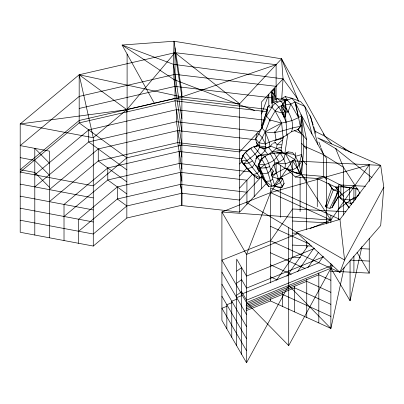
<?xml version="1.0" encoding="UTF-8"?>
<svg xmlns="http://www.w3.org/2000/svg" width="404" height="404" viewBox="0 0 404 404"><rect width="100%" height="100%" fill="white"/><g stroke="black" fill="none" stroke-linecap="round" stroke-linejoin="round"><path stroke-width="0.61" d="M246.925 204.288L246.925 180.214L180.507 172.326L180.507 184.365L181.881 193.213L181.856 205.257L126.841 218.014L93.273 246.056L20.2 232.275L20.2 123.942L79.179 74.76L175.028 52.682L276.114 64.66L276.114 99.571M349.197 207.681L345.375 202.308L340.87 198.723L338.249 195.672L338.249 186.926M357.803 196.086L359.358 193.42L359.358 192.243M280.967 110.873L282.26 104.58L285.285 100.298L285.209 108.009L283.219 115.155M181.881 131.825L174.003 79.588L173.478 64.332L174.003 41.238L122.094 45.041L154.358 103.298M262.691 126.22L258.898 133.835L255.687 138.941L256.681 143.799L259.959 147.606L264.453 148.758L265.827 148.152L265.489 144.056L262.176 137.648L258.898 133.835L256.828 133.982L255.687 138.941L258.964 142.748L265.489 144.056C272.033 140.102 280.149 139.632 286.456 135.204L286.608 129.568L285.446 114.17M281.704 99.01L283.047 78.896L281.563 58.817L174.003 41.238L181.881 92.107L181.856 205.545L239.628 212.115L266.241 183.578M271.791 175.356L285.042 168.322L285.396 163.827L283.871 159.065L280.124 153L278.134 152.394L276.437 153.076M282.27 105.434C275.614 107.363 273.412 114.837 269.776 119.943C266.903 127.871 263.868 135.815 258.964 142.748L259.959 147.606L265.827 148.152L270.054 146.788L269.205 142.097L265.226 131.739L261.949 127.927L266.499 116.13L271.907 107.237L272.513 101.687L271.811 102.904L271.114 91.617L274.796 88.102L274.064 95.051L272.513 101.687C278.518 104.631 281.462 111.373 284.093 117.185L285.643 115.908L286.194 109.156L285.285 100.298L283.244 105.722L282.346 113.125L286.143 122.124L292.057 120.533L298.561 117.625L301.601 115.65L295.046 102.005L291.769 98.197L285.214 96.591L280.952 98.889M286.668 168.746L295.375 177.018L301.601 174.629L303.899 146.001L301.601 115.65L300.783 114.696M336.684 149.227L317.675 137.835L380.689 165.377L383.8 187.203L380.689 225.563L339.956 272.372L270.488 240.759L221.907 260.141L246.541 302.576L288.714 345.592L330.881 268.241L332.659 265.68M286.456 135.204L291.592 131.684L297.995 129.512L300.389 126.568L301.601 115.65L323.705 154.772L326.326 157.818L326.326 223.927M242.557 157.883L242.839 155.464L245.46 152.525L250.318 148.571L251.96 147.93M269.109 105.848L267.741 106.914L266.499 116.13L269.776 119.943L270.241 121.104M265.468 147.783L265.039 150.697L260.742 154.959L256.899 156.439L254.611 163.766L252.399 167.185L247.455 168.771L241.173 160.863C242.607 152.768 250.127 146.687 258.111 145.703M284.78 154.01L287.815 133.769M281.527 153.409L281.002 150.338L283.29 136.774M255.964 158.621L260.434 154.984L267.988 154.51L272.205 151.894L276.452 148.44L277.109 144.667L282.512 139.951M266.756 111.847L267.741 106.914L271.907 107.237L275.185 111.05L281.644 123.079L283.047 137.254M344.203 267.428L330.881 328.427L270.488 300.945L246.491 310.519M246.541 302.576L330.881 268.241L350.061 300.773L361.918 246.485M272.165 102.293L272.099 92.763L274.796 88.102L275.048 96.192L273.569 102.268L276.371 101.116L277.952 102.091M272.857 165.625L277.301 163.267L285.042 168.322L292.567 169.882L297.304 167.367L299.041 165.054L301.601 154.581L295.708 156.267L294.789 159.535L299.182 173.225L301.601 174.629L323.705 176.437L343.491 186.603L357.656 189.001M286.254 168.423L285.042 168.322L294.986 172.68L301.601 174.629C299.758 166.918 298.076 158.328 292.43 152.459L288.234 151.909L285.254 153.5L283.871 159.065L277.301 163.267L285.396 163.827L290.052 162.049L294.789 159.535L285.254 153.5L278.134 152.394M285.83 108.02L286.194 109.156L284.093 117.185L285.608 116.004M291.592 131.684C294.466 123.407 290.395 114.756 285.855 107.883M261.949 127.927L267.741 106.914M252.111 173.508L245.819 166.867L241.173 160.863L242.839 155.464L260.479 177.679L262.353 176.194M259.767 162.746L260.686 159.848C269.306 150.338 282.729 152.697 294.072 154.363M287.799 112.681L290.789 104.07L295.046 102.005L304.732 106.343L310.509 116.574L313.166 124.952M338.779 196.051L332.038 207.631L329.836 208.262L326.543 207.621L325.447 206.348L331.77 188.062L328.533 183.537M244.178 164.958L252.803 174.649L260.479 177.679L257.52 178.467C250.914 173.776 246.203 167.099 241.173 160.863L243.062 155.489M271.634 175.594L273.271 171.028L271.463 168.695M261.519 114.014L268.817 94.152L268.817 106.191L269.675 105.267M261.519 126.048L266.458 112.615M271.74 175.078L273.271 171.028M335.83 187.017L337.941 189.986L338.062 191.637L332.038 207.631L338.658 195.809M326.543 207.621L333.295 189.84L328.78 183.487M246.198 202.303L296.39 232.209L339.956 219.407L380.689 165.377L292.587 160.837L270.488 192.612L246.541 254.429L246.541 362.762L221.907 320.321L221.907 211.989L270.488 192.612L369.246 164.787L369.246 181.502M355.111 199.99L355.818 198.238L359.358 193.42M292.233 171.362L278.336 178.74L274.604 184.931L271.993 186.274L268.786 186.587C263.302 180.543 259.05 172.69 258.595 164.428L260.686 159.848L261.792 159.292L264.842 156.469C271.104 164.832 270.902 175.528 274.604 184.931L274.377 185.875L273.17 185.724M329.836 208.262L338.062 191.637L333.295 189.84L331.77 188.062M267.15 184.678L264.059 179.462L260.999 171.917L258.595 164.428L261.792 159.292C266.892 167.529 269.347 177.043 271.993 186.274L265.701 181.366L262.423 177.558L263.459 178.225M273.942 165.049L278.336 178.74L280.593 182.578L282.088 187.234L277.412 186.941L274.377 185.875L280.593 182.578L282.603 178.735L277.316 178.765L282.603 178.735L284.098 183.391L282.088 187.234L281.24 187.784L273.18 186.012M259.646 146.733C257.191 155.197 248.677 157.772 243.698 164.019L242.057 162.115M383.8 187.203L344.587 260.035L339.956 272.372L296.39 232.209L344.587 260.035L339.956 219.407L270.488 187.799L270.488 282.891M246.541 362.762L288.714 285.411L330.881 328.427L330.881 263.428M325.447 206.348L326.281 204.924M273.952 152.833L279.043 162.287L274.856 163.1L270.569 170.306L268.009 173.058L262.635 173.826L259.358 170.013M268.786 186.587L265.701 181.366L258.595 164.428L261.792 159.292M282.194 186.32L284.098 183.391M307.823 267.751L318.549 252.278M323.114 256.555L318.817 262.751L241.617 294.092M270.488 240.759L292.587 208.984L345.935 211.731M276.543 280.194L292.587 257.131L292.587 160.837L330.881 220.094L310.085 228.563M286.855 276.205L307.914 245.885M298.531 233.265L246.541 254.429L221.907 211.989L330.881 220.094L369.246 164.787M297.521 271.715L313.953 248.026M331.957 264.287L330.881 265.837L246.541 300.167L241.617 291.683L236.694 295.238M275.124 140.552L276.099 139.834L274.887 132.699L281.644 123.079L286.143 122.124M272.286 143.773L270.054 146.788L268.357 147.016M299.041 165.054L302.753 160.317L301.601 154.581M239.628 212.115L239.628 103.783L175.028 52.682L126.841 109.681L93.273 137.724L93.273 246.056M336.436 193.536L338.062 191.637M271.907 107.237C275.983 99.172 285.36 102.197 291.769 98.197L300.738 101.697L304.732 106.343L312.004 134.062M331.593 143.874L325.139 136.37L281.563 58.817L239.628 103.783L181.881 96.92L79.179 74.76L79.179 122.907L20.2 172.089L93.273 185.87L126.841 157.828L181.881 145.066L239.628 151.929L262.353 127.563M297.945 99.238L283.047 78.896L261.519 101.975L261.519 128.457M271.392 103.429L272.251 102.505M239.628 163.963L242.203 161.206M255.939 146.475L257.656 144.637M239.628 176.003L246.925 168.18M255.939 158.514L258.944 155.293M239.628 188.042L252.505 174.235M273.109 176.215L276.114 172.993L276.114 162.762M265.489 144.056L265.226 131.739C277.402 135.047 288.456 127.502 300.389 126.568L301.601 125.28L297.995 129.512L306.52 139.42L306.52 229.487M272.695 179.043L270.523 180.891L265.701 181.366M34.795 174.841L88.723 129.896L176.397 109.666L264.448 120.114M34.795 186.88L88.723 141.935L176.397 121.705L259.449 131.558M49.384 189.633L98.263 148.924L177.77 130.553L255.894 139.829M49.384 201.667L98.263 160.964L177.77 142.592L247.768 150.899M241.708 158.868L179.139 151.439L107.787 167.943L64.014 204.429L64.014 240.537M64.014 216.463L107.787 179.977L179.139 163.479L250.47 171.947M180.507 172.326L117.317 186.956L78.644 219.226L78.644 243.299M78.644 231.26L117.317 198.995L180.507 184.365L246.925 192.254M261.519 188.643L261.519 176.604L239.628 200.076L181.856 193.228L126.841 205.974L93.273 234.022L20.2 220.236M257.171 167.862L258.565 166.731M258.656 166.226L260.297 168.13L264.787 164.615L268.574 163.297L273.993 160.418L280.124 153L277.629 153.318M286.906 152.929L288.234 151.909L285.072 153.586M338.572 196.91L353.909 185.663L353.909 201.313M338.572 208.944L353.909 197.697L356.363 197.824M236.694 271.165L241.617 267.61L241.617 354.278M236.694 283.199L241.617 279.649L246.541 288.133L323.372 256.858M275.71 99.52L277.078 98.591L287.512 100.258L290.789 104.07L298.561 117.625L300.389 126.568M254.697 147.006L257.767 145.021M261.358 173.937L252.49 160.918L249.046 162.908L243.698 164.019M265.226 131.739L281.644 123.079L269.776 119.943M264.453 148.758L267.796 147.263M314.706 248.344L246.541 276.094L236.694 259.126L236.694 345.794M236.694 297.647L241.946 295.521M246.299 304.227L318.817 274.791L330.881 280.28M246.036 305.904L306.747 281.336L330.881 292.319M237.007 299.081L231.765 301.192L231.765 337.305M246.324 307.358L294.662 287.87L330.881 304.353M232.063 302.641L226.836 304.737L226.836 328.816M245.996 309.085L282.573 294.41L330.881 316.393M226.588 306.419L221.907 308.287L246.541 350.723M260.297 168.13L266.074 167.837L269.867 166.519M126.841 218.014L126.841 109.681L79.179 74.76L93.273 137.724L20.2 123.942L126.841 109.681L181.881 96.92L276.114 64.66M326.326 179.487L323.705 176.437L317.15 178.442L295.375 177.018M256.449 146.384L258.176 145.864M275.028 140.516L282.82 138.279M353.581 202.49L350.647 203.333L345.375 202.308M284.108 112.65L282.346 113.125L275.185 111.05M285.87 112.181L288.219 111.549M252.803 174.649L257.257 173.462L259.161 171.099L257.525 169.195M79.179 108.459L175.028 86.385L271.746 97.849M270.64 146.132L276.452 148.44L281.295 147.394M268.317 147.142L272.205 151.894L281.002 150.338L283.462 153.192M273.099 143.142L275.467 142.763M241.173 160.863L246.935 160.226M285.567 104.57L290.789 104.07M343.491 186.603L335.628 187.082L317.15 178.442L317.15 179.649M257.318 168.251L259.161 168.286M258.595 164.428L264.787 164.615M333.295 189.84L337.941 189.986M281.512 144.824L277.109 144.667L274.649 141.809M365.564 186.264L338.572 184.87L338.572 219.781M292.587 221.018L328.492 222.872M292.587 233.058L298.218 233.345M292.587 245.092L311.595 246.071M360.656 248.601L369.246 249.046M292.587 257.131L300.556 257.54M350.228 260.1L369.246 261.08M330.603 271.129L369.246 273.119L369.246 238.214M264.878 167.716L266.074 167.837M276.114 86.33L175.028 74.346L79.179 96.425L20.2 145.607L49.384 151.111L49.384 237.779M267.377 109.368L175.028 98.419L79.179 120.498L20.2 169.685L34.795 172.437L49.384 187.224M266.756 111.701L175.028 100.828L79.179 122.907L126.841 157.828M294.986 172.68L299.182 173.225L300.924 170.912L302.753 160.317L306.52 164.701M254.444 110.464L174.003 79.588L122.094 45.041L173.478 64.332L283.047 78.896M265.721 146.864L259.641 146.041L256.363 142.228M338.057 187.496L335.628 187.082L343.491 196.233M20.2 157.646L34.795 160.398L49.384 175.19M20.2 184.128L93.273 197.909M20.2 196.162L93.273 209.944M20.2 208.201L93.273 221.983M265.802 156.373L260.434 154.984L260.742 154.959L253.964 146.627L254.151 147.076M255.414 165.685L258.913 166.594M285.042 168.322L288.007 169.2M271.973 176.73L278.336 178.74M282.032 98.404L287.512 100.258L285.214 96.591M358.176 189.491L355.808 188.688L355.818 198.238L349.652 200.005L340.87 198.723L340.875 186.764L349.632 187.643L349.652 200.005L350.647 203.333L351.702 204.818M287.451 169.66L294.157 172.013M294.728 172.215L301.601 174.629L301.601 173.377M276.452 148.44L281.002 150.338M294.476 130.704L301.601 133.704L297.925 129.462M303.899 146.001L323.705 154.772L343.491 167.342L360.06 193.279M270.488 192.612L330.881 220.094M270.488 226.316L309.797 244.208M270.488 252.798L305.05 268.524M270.488 264.832L291.289 274.301M270.488 276.871L277.078 279.871M315.297 131.401L325.139 136.37L351.546 152.874M285.285 106.318L282.26 104.58L286.194 109.156M300.187 173.806L301.601 174.629M277.078 98.591L280.553 100.924L283.012 103.783M274.336 93.809L271.114 91.617L275.048 96.192L276.371 101.116M126.841 169.862L88.723 141.935L88.723 129.896M126.841 181.901L98.263 160.964L98.263 148.924M126.841 193.935L107.787 179.977L107.787 167.943M126.841 205.974L117.317 198.995L117.317 186.956M372.003 177.74L335.628 148.566L343.491 167.342L343.491 215.12M249.526 170.836L250.47 171.604M338.249 195.672L340.941 197.975M49.384 163.15L34.795 148.359L34.795 235.027M343.627 147.925L345.642 150.268M309.711 115.645L310.509 116.574L317.786 144.294M301.601 143.334L306.52 149.051M301.44 174.442L306.52 180.346M256.293 177.038L257.52 178.467M262.757 147.935L267.988 154.51M252.49 160.918L245.455 152.202L245.46 152.525M272.205 151.894L273.326 153.343M256.899 156.439L250.313 148.253L250.318 148.571M256.686 156.484L260.408 161.297M323.276 133.825L324.023 134.845M343.986 200.778L349.021 207.818M281.229 105.904L282.214 107.469M283.204 109.04L284.704 111.418M357.096 252.515L369.246 273.119M221.907 272.175L246.541 314.61M221.907 284.214L246.541 326.649M221.907 296.248L246.541 338.683M285.254 153.5L290.052 162.049L292.567 169.882M270.261 153.591L273.993 160.418L274.856 163.1M274.422 131.537L274.887 132.699M281.563 58.817L298.571 101.485M318.897 142.117L320.862 147.293M321.301 148.445L323.705 154.772L323.705 176.437M313.736 126.745L315.822 133.33M272.059 95.763L273.139 100.495M295.046 102.005L298.561 117.625L295.375 102.692M282.881 107.419L283.255 109.12M306.52 139.42L301.601 115.65L301.601 156.464M175.028 52.682L181.881 96.92M173.478 64.332L181.881 118.584M181.881 145.066L175.028 100.828L175.028 47.864M181.881 157.106L176.397 121.705L176.397 109.666M181.881 169.14L177.77 142.592L177.77 130.553M181.881 181.179L179.139 163.479L179.139 151.439M180.507 184.365L181.856 193.223M274.922 95.157L275.048 96.192M285.406 113.529L285.643 115.908M295.511 152.692L295.708 156.267M353.909 256.08L353.909 272.326M350.061 260.651L350.061 300.773M330.881 215.281L330.881 222.574M318.817 272.983L318.817 322.937M317.271 178.331L317.271 206.666M310.509 116.574L310.509 117.817M306.747 279.528L306.747 317.448M306.52 241.456L306.52 247.753M300.106 177.159L300.106 211.585M294.662 286.067L294.662 311.944M288.714 227.634L288.714 345.592M285.285 100.298L285.285 108.727M282.573 292.602L282.573 306.444M280.3 137.961L280.3 139.213M280.3 165.135L280.3 178.952M280.3 187.118L280.3 217.261M274.796 88.102L274.796 92.314M270.488 298.536L270.488 300.945M261.519 154.939L261.519 159.752M254.222 175.402L254.222 196.465M127.103 54.091L127.103 111.868"/></g></svg>
